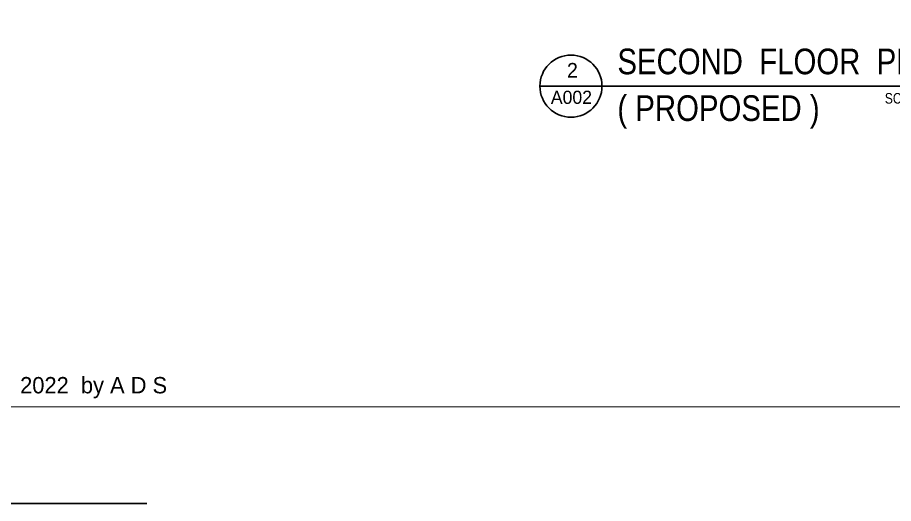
# Model space of a CAD drawing. Header units: inches. Extents: x 26998 to 46838, y -509 to 4343.
# Drawn here: x 32709.9 to 33151, y 3116.7 to 3361.2 of the extents above; entities that cross this region are included whole.
import ezdxf

# ---------------------------------------------------------------- set-up
doc = ezdxf.new("R2010")
doc.units = ezdxf.units.IN
doc.header["$LTSCALE"] = 0.5
doc.header["$MEASUREMENT"] = 0
doc.layers.add('Title Block', color=7, linetype='Continuous')
doc.styles.add('ARCH', font='arch.shx')
doc.styles.add('HS-DESIGN-TTLB', font='GOTHIC.TTF')

msp = doc.modelspace()

# ---------------------------------------------------------------- linework, layer by layer
for q in [(32972.9805188, 3326.7032489), (32972.9805188, 3326.7032489), (33196.8070738, 3326.7032489), (33196.8070738, 3326.7032489)]:
    msp.add_line((32988.6109073, 3326.7032489), q)
msp.add_lwpolyline([(32692.3981281, 4291.6919129, 0.5, 0.5, 0), (34187.4573628, 4291.6919129, 0, 0, 0), (34187.4573628, 3165.2426914, 0.5, 0.5, 0), (32692.3981281, 3165.2426914, 0.5, 0.5, 0)], format="xyseb")
msp.add_circle((32988.6109073, 3326.7032489), 15.6303885)
msp.add_circle((32988.6109073, 3326.7032489), 15.6303885)
at = {"layer": 'Title Block'}
msp.add_line((32775.0247531, 3116.6657314), (32644.2211681, 3116.6657314), dxfattribs=at)
msp.add_line((32775.0247531, 3116.6657314), (32644.2211681, 3116.6657314), dxfattribs=at)
msp.add_line((32775.0247531, 3116.6657314), (32644.2211681, 3116.6657314), dxfattribs=at)
msp.add_line((32775.0247531, 3116.6657314), (32644.2211681, 3116.6657314), dxfattribs=at)
msp.add_line((32775.0247531, 3116.6657314), (32644.2211681, 3116.6657314), dxfattribs=at)
msp.add_line((32775.0247531, 3116.6657314), (32644.2211681, 3116.6657314), dxfattribs=at)
msp.add_line((32775.0247531, 3116.6657314), (32644.2211681, 3116.6657314), dxfattribs=at)
msp.add_line((32775.0247531, 3116.6657314), (32644.2211681, 3116.6657314), dxfattribs=at)
msp.add_line((32775.0247531, 3116.6657314), (32644.2211681, 3116.6657314), dxfattribs=at)
msp.add_line((32775.0247531, 3116.6657314), (32644.2211681, 3116.6657314), dxfattribs=at)
msp.add_line((32775.0247531, 3116.6657314), (32644.2211681, 3116.6657314), dxfattribs=at)
msp.add_line((32775.0247531, 3116.6657314), (32644.2211681, 3116.6657314), dxfattribs=at)

# ---------------------------------------------------------------- texts
at = {"attachment_point": 1}
for s, insert, char_height, width, style in [('{\\fArial Narrow|b0|i0|c0|p34;SECOND  FLOOR  PLAN}', (33012.0093161, 3345.5668783), 12.9024, 259.624719313, 'ARCH'), ('A002', (32978.4883703, 3324.3901942), 6.636168, 136.759967371, 'HS-DESIGN-TTLB'), ('{\\fArial Narrow|b0|i0|c0|p34;( PROPOSED )}', (33012.0093161, 3322.0668783), 12.9024, 259.624719313, 'ARCH')]:
    msp.add_mtext(s, dxfattribs=dict(at, insert=insert, char_height=char_height, width=width, style=style))
at = {"layer": 'Title Block', "attachment_point": 1, "style": 'HS-DESIGN-TTLB'}
for s, insert, char_height, width in [('2', (32986.6115051, 3338.3436908), 7.37352, 151.955519302), ('{\\fArial Narrow|b0|i0|c0|p34;SCALE: 1/4"=1\'-0"}', (33146.6630039, 3323.2076991), 5.3089344, 109.407973897), ('2022  by A D S', (32711.2345454, 3180.2999956), 8.229375, 286.020616253)]:
    msp.add_mtext(s, dxfattribs=dict(at, insert=insert, char_height=char_height, width=width))

doc.saveas('drawing.dxf')
